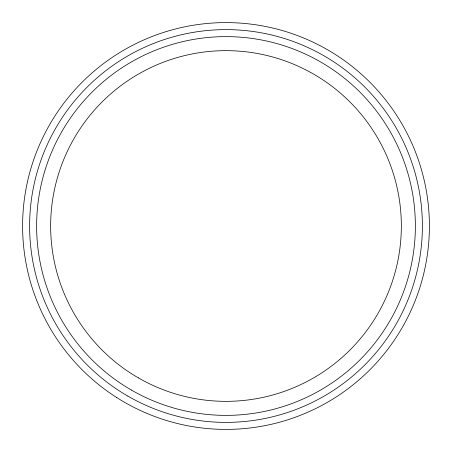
<?xml version="1.0" encoding="UTF-8"?>
<svg xmlns="http://www.w3.org/2000/svg" width="452" height="452" viewBox="0 0 452 452"><rect width="100%" height="100%" fill="white"/><g stroke="black" fill="none" stroke-linecap="round" stroke-linejoin="round"><path stroke-width="0.68" d="M131.312 390.003A189.371 189.371 0 0 0 415.371 226A189.371 189.371 0 0 0 131.312 61.997A189.371 189.371 0 0 0 131.312 390.003M138.329 377.855A175.342 175.342 0 0 0 401.342 226A175.342 175.342 0 0 0 138.329 74.145A175.342 175.342 0 0 0 138.329 377.855M116.616 397.483A203.4 203.4 0 0 0 429.202 234.989A203.4 203.4 0 0 0 132.182 45.528A203.4 203.4 0 0 0 116.616 397.483M127.809 396.076A196.388 196.388 0 0 0 422.388 226A196.388 196.388 0 0 0 127.809 55.924A196.388 196.388 0 0 0 127.809 396.076"/></g></svg>
